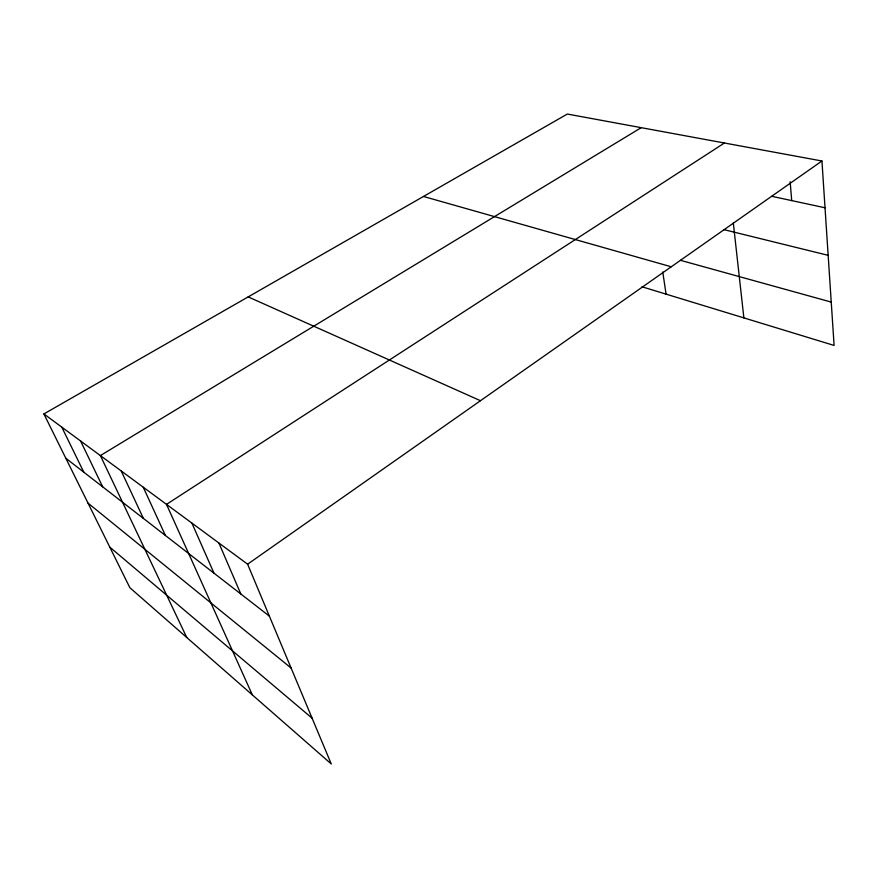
<?xml version="1.0" encoding="UTF-8"?>
<svg xmlns="http://www.w3.org/2000/svg" width="878" height="878" viewBox="0 0 878 878"><rect width="100%" height="100%" fill="white"/><g stroke="black" fill="none" stroke-linecap="round" stroke-linejoin="round"><path stroke-width="1.32" d="M821.94 160.992L567.342 114.041L43.9 413.933L247.618 564.192L821.94 160.992L834.1 345.438L641.994 286.788M724.416 143.004L166.502 504.367L252.348 694.893M641.203 127.661L100.377 455.583L186.773 637.516M771.784 196.31L825.024 207.768M723.713 229.586L828.163 255.333M680.472 260.316L831.246 302.087M423.47 196.463L671.242 266.78M248.178 296.896L480.475 400.708M65.817 458.228L269.359 616.115M88.019 503.116L291.09 668.015M109.772 547.093L312.107 718.182M43.9 413.933L129.878 587.722L331.269 763.959L247.618 564.192M61.789 427.125L83.794 472.177M80.589 440.997L102.671 486.818M121.23 470.97L143.399 518.415M143.235 487.202L165.415 535.481M191.909 523.101L213.969 573.147M218.896 542.999L240.824 593.978M662.758 271.95L666.073 294.141M733.317 223.034L743.875 317.891M790.156 181.702L791.704 200.59"/></g></svg>
